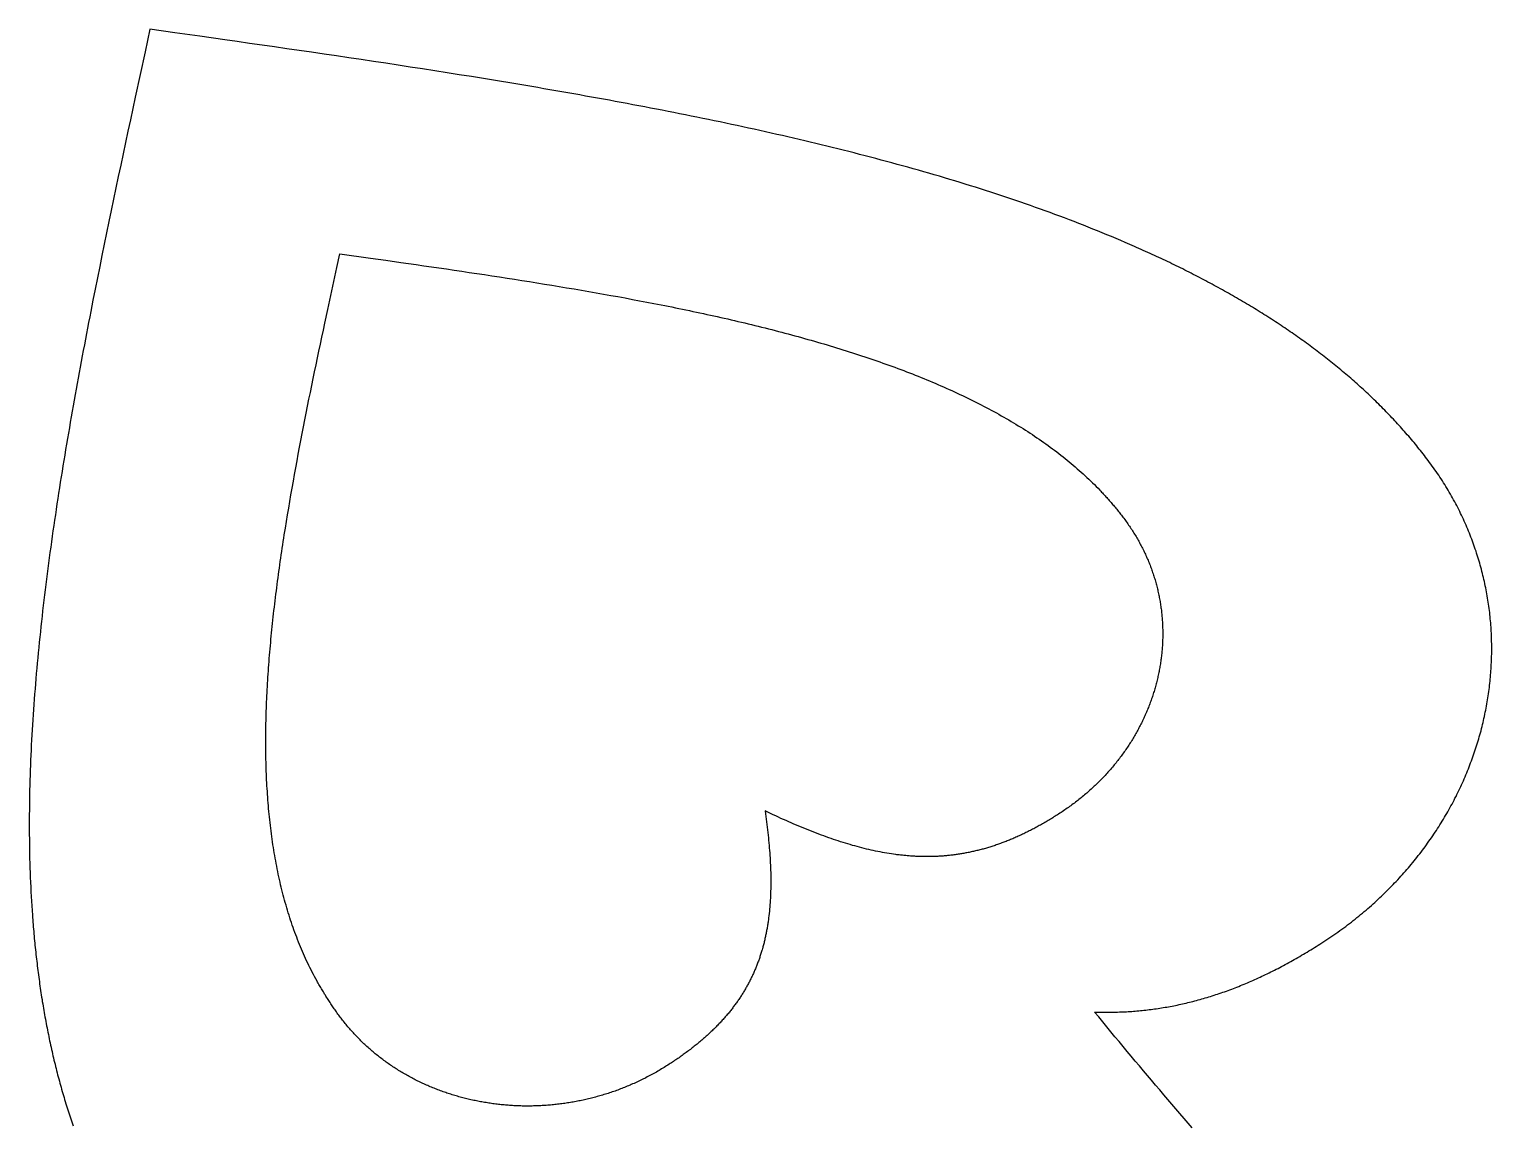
# Model space of a CAD drawing. Extents: x 1245 to 1830, y 1052 to 1456.
# Drawn here: x 1617.32 to 1649.19, y 1130.76 to 1154.66 of the extents above; entities that cross this region are included whole.
import ezdxf

# ---------------------------------------------------------------- set-up
doc = ezdxf.new("R2010")
doc.units = 0
doc.layers.add('color#3f3f3fff', color=1, linetype='CONTINUOUS')

msp = doc.modelspace()

# ---------------------------------------------------------------- linework, layer by layer
at = {"layer": 'color#3f3f3fff'}
msp.add_lwpolyline([(1642.663, 1130.713), (1642.575, 1130.815), (1642.487, 1130.917), (1642.398, 1131.02), (1642.31, 1131.123), (1642.221, 1131.226), (1642.133, 1131.33), (1642.044, 1131.433), (1641.956, 1131.537), (1641.867, 1131.642), (1641.779, 1131.746), (1641.69, 1131.851), (1641.602, 1131.956), (1641.513, 1132.061), (1641.425, 1132.167), (1641.336, 1132.272), (1641.248, 1132.378), (1641.159, 1132.485), (1641.071, 1132.591), (1640.982, 1132.698), (1640.893, 1132.805), (1640.805, 1132.912), (1640.716, 1133.02), (1640.628, 1133.127), (1640.539, 1133.235), (1640.578, 1133.234), (1640.617, 1133.233), (1640.655, 1133.232), (1640.694, 1133.232), (1640.732, 1133.231), (1640.771, 1133.231), (1640.809, 1133.231), (1640.848, 1133.231), (1640.886, 1133.231), (1640.925, 1133.232), (1640.963, 1133.232), (1641.002, 1133.233), (1641.04, 1133.234), (1641.078, 1133.236), (1641.117, 1133.237), (1641.155, 1133.239), (1641.193, 1133.241), (1641.232, 1133.243), (1641.27, 1133.245), (1641.308, 1133.247), (1641.347, 1133.25), (1641.385, 1133.253), (1641.423, 1133.256), (1641.461, 1133.259), (1641.5, 1133.262), (1641.538, 1133.266), (1641.576, 1133.27), (1641.614, 1133.274), (1641.652, 1133.278), (1641.691, 1133.282), (1641.729, 1133.287), (1641.767, 1133.292), (1641.805, 1133.297), (1641.843, 1133.302), (1641.881, 1133.307), (1641.92, 1133.313), (1641.958, 1133.319), (1641.996, 1133.325), (1642.034, 1133.331), (1642.072, 1133.338), (1642.11, 1133.344), (1642.148, 1133.351), (1642.186, 1133.358), (1642.225, 1133.365), (1642.263, 1133.373), (1642.301, 1133.38), (1642.339, 1133.388), (1642.377, 1133.396), (1642.415, 1133.404), (1642.453, 1133.413), (1642.492, 1133.422), (1642.53, 1133.43), (1642.568, 1133.44), (1642.606, 1133.449), (1642.644, 1133.458), (1642.682, 1133.468), (1642.72, 1133.478), (1642.759, 1133.488), (1642.797, 1133.498), (1642.835, 1133.509), (1642.873, 1133.52), (1642.912, 1133.531), (1642.95, 1133.542), (1642.988, 1133.553), (1643.026, 1133.565), (1643.065, 1133.577), (1643.103, 1133.589), (1643.141, 1133.601), (1643.18, 1133.614), (1643.218, 1133.626), (1643.256, 1133.639), (1643.295, 1133.652), (1643.333, 1133.666), (1643.371, 1133.679), (1643.41, 1133.693), (1643.448, 1133.707), (1643.487, 1133.721), (1643.525, 1133.736), (1643.564, 1133.75), (1643.602, 1133.765), (1643.641, 1133.78), (1643.679, 1133.795), (1643.718, 1133.811), (1643.757, 1133.827), (1643.795, 1133.843), (1643.834, 1133.859), (1643.873, 1133.875), (1643.911, 1133.892), (1643.95, 1133.909), (1643.989, 1133.926), (1644.028, 1133.943), (1644.067, 1133.96), (1644.106, 1133.978), (1644.144, 1133.996), (1644.183, 1134.014), (1644.222, 1134.033), (1644.261, 1134.051), (1644.3, 1134.07), (1644.339, 1134.089), (1644.379, 1134.109), (1644.418, 1134.128), (1644.457, 1134.148), (1644.496, 1134.168), (1644.535, 1134.188), (1644.575, 1134.208), (1644.614, 1134.229), (1644.653, 1134.25), (1644.693, 1134.271), (1644.732, 1134.292), (1644.772, 1134.314), (1644.811, 1134.336), (1644.851, 1134.358), (1644.89, 1134.38), (1644.93, 1134.403), (1644.969, 1134.425), (1645.009, 1134.448), (1645.049, 1134.472), (1645.089, 1134.495), (1645.129, 1134.519), (1645.169, 1134.543), (1645.209, 1134.567), (1645.249, 1134.591), (1645.289, 1134.616), (1645.329, 1134.641), (1645.369, 1134.666), (1645.409, 1134.691), (1645.449, 1134.717), (1645.49, 1134.742), (1645.534, 1134.771), (1645.579, 1134.801), (1645.623, 1134.83), (1645.667, 1134.86), (1645.711, 1134.889), (1645.754, 1134.919), (1645.798, 1134.949), (1645.84, 1134.98), (1645.883, 1135.01), (1645.926, 1135.041), (1645.968, 1135.072), (1646.01, 1135.103), (1646.051, 1135.135), (1646.093, 1135.166), (1646.134, 1135.198), (1646.175, 1135.23), (1646.215, 1135.262), (1646.256, 1135.294), (1646.296, 1135.327), (1646.336, 1135.359), (1646.375, 1135.392), (1646.415, 1135.425), (1646.454, 1135.458), (1646.492, 1135.492), (1646.531, 1135.525), (1646.569, 1135.559), (1646.607, 1135.593), (1646.645, 1135.627), (1646.682, 1135.661), (1646.72, 1135.696), (1646.756, 1135.73), (1646.793, 1135.765), (1646.83, 1135.8), (1646.866, 1135.835), (1646.902, 1135.87), (1646.937, 1135.906), (1646.972, 1135.941), (1647.008, 1135.977), (1647.042, 1136.013), (1647.077, 1136.049), (1647.111, 1136.085), (1647.145, 1136.121), (1647.179, 1136.158), (1647.212, 1136.195), (1647.245, 1136.231), (1647.278, 1136.268), (1647.311, 1136.305), (1647.343, 1136.343), (1647.376, 1136.38), (1647.407, 1136.418), (1647.439, 1136.455), (1647.47, 1136.493), (1647.501, 1136.531), (1647.532, 1136.569), (1647.562, 1136.607), (1647.593, 1136.646), (1647.623, 1136.684), (1647.652, 1136.723), (1647.682, 1136.762), (1647.711, 1136.801), (1647.74, 1136.84), (1647.768, 1136.879), (1647.796, 1136.918), (1647.824, 1136.958), (1647.852, 1136.997), (1647.88, 1137.037), (1647.907, 1137.077), (1647.934, 1137.116), (1647.96, 1137.157), (1647.987, 1137.197), (1648.013, 1137.237), (1648.039, 1137.277), (1648.064, 1137.318), (1648.089, 1137.358), (1648.114, 1137.399), (1648.139, 1137.44), (1648.164, 1137.481), (1648.188, 1137.522), (1648.212, 1137.563), (1648.235, 1137.604), (1648.259, 1137.646), (1648.282, 1137.687), (1648.304, 1137.729), (1648.327, 1137.77), (1648.349, 1137.812), (1648.371, 1137.854), (1648.392, 1137.896), (1648.414, 1137.938), (1648.435, 1137.98), (1648.456, 1138.022), (1648.476, 1138.065), (1648.496, 1138.107), (1648.516, 1138.15), (1648.536, 1138.192), (1648.555, 1138.235), (1648.574, 1138.278), (1648.593, 1138.32), (1648.612, 1138.363), (1648.63, 1138.406), (1648.648, 1138.449), (1648.666, 1138.493), (1648.683, 1138.536), (1648.7, 1138.579), (1648.717, 1138.622), (1648.733, 1138.666), (1648.75, 1138.709), (1648.766, 1138.753), (1648.781, 1138.797), (1648.797, 1138.84), (1648.812, 1138.884), (1648.826, 1138.928), (1648.841, 1138.972), (1648.855, 1139.016), (1648.869, 1139.06), (1648.883, 1139.104), (1648.896, 1139.148), (1648.909, 1139.193), (1648.922, 1139.237), (1648.934, 1139.281), (1648.947, 1139.326), (1648.959, 1139.37), (1648.97, 1139.414), (1648.981, 1139.459), (1648.992, 1139.504), (1649.003, 1139.548), (1649.014, 1139.593), (1649.024, 1139.638), (1649.034, 1139.682), (1649.043, 1139.727), (1649.053, 1139.772), (1649.062, 1139.817), (1649.07, 1139.862), (1649.079, 1139.907), (1649.087, 1139.952), (1649.095, 1139.997), (1649.102, 1140.042), (1649.109, 1140.087), (1649.116, 1140.132), (1649.123, 1140.177), (1649.129, 1140.222), (1649.135, 1140.268), (1649.141, 1140.313), (1649.146, 1140.358), (1649.151, 1140.403), (1649.156, 1140.449), (1649.161, 1140.494), (1649.165, 1140.539), (1649.169, 1140.585), (1649.173, 1140.63), (1649.176, 1140.675), (1649.179, 1140.721), (1649.182, 1140.766), (1649.184, 1140.811), (1649.186, 1140.857), (1649.188, 1140.902), (1649.19, 1140.948), (1649.191, 1140.993), (1649.192, 1141.039), (1649.193, 1141.084), (1649.193, 1141.129), (1649.193, 1141.175), (1649.193, 1141.22), (1649.192, 1141.266), (1649.191, 1141.311), (1649.19, 1141.357), (1649.189, 1141.402), (1649.187, 1141.447), (1649.185, 1141.493), (1649.183, 1141.538), (1649.18, 1141.584), (1649.177, 1141.629), (1649.174, 1141.674), (1649.17, 1141.72), (1649.166, 1141.765), (1649.162, 1141.81), (1649.157, 1141.856), (1649.153, 1141.901), (1649.148, 1141.946), (1649.142, 1141.991), (1649.136, 1142.036), (1649.13, 1142.082), (1649.124, 1142.127), (1649.117, 1142.172), (1649.11, 1142.217), (1649.103, 1142.262), (1649.095, 1142.307), (1649.088, 1142.352), (1649.079, 1142.397), (1649.071, 1142.442), (1649.062, 1142.487), (1649.053, 1142.532), (1649.043, 1142.576), (1649.034, 1142.621), (1649.024, 1142.666), (1649.013, 1142.71), (1649.002, 1142.755), (1648.991, 1142.8), (1648.98, 1142.844), (1648.969, 1142.889), (1648.957, 1142.933), (1648.944, 1142.977), (1648.932, 1143.022), (1648.919, 1143.066), (1648.906, 1143.11), (1648.892, 1143.154), (1648.878, 1143.198), (1648.864, 1143.242), (1648.85, 1143.286), (1648.835, 1143.33), (1648.82, 1143.374), (1648.804, 1143.418), (1648.789, 1143.462), (1648.773, 1143.505), (1648.756, 1143.549), (1648.74, 1143.592), (1648.723, 1143.636), (1648.705, 1143.679), (1648.688, 1143.722), (1648.67, 1143.766), (1648.652, 1143.809), (1648.633, 1143.852), (1648.614, 1143.895), (1648.595, 1143.938), (1648.575, 1143.98), (1648.555, 1144.023), (1648.535, 1144.066), (1648.515, 1144.108), (1648.494, 1144.151), (1648.473, 1144.193), (1648.451, 1144.235), (1648.43, 1144.278), (1648.407, 1144.32), (1648.385, 1144.362), (1648.362, 1144.404), (1648.339, 1144.445), (1648.316, 1144.487), (1648.292, 1144.529), (1648.268, 1144.57), (1648.244, 1144.612), (1648.219, 1144.653), (1648.194, 1144.694), (1648.169, 1144.735), (1648.143, 1144.776), (1648.117, 1144.817), (1648.091, 1144.858), (1648.064, 1144.899), (1648.037, 1144.939), (1648.01, 1144.98), (1647.982, 1145.02), (1647.954, 1145.06), (1647.926, 1145.1), (1647.897, 1145.14), (1647.868, 1145.18), (1647.839, 1145.22), (1647.81, 1145.26), (1647.78, 1145.299), (1647.752, 1145.335), (1647.725, 1145.37), (1647.697, 1145.406), (1647.669, 1145.441), (1647.641, 1145.476), (1647.613, 1145.512), (1647.585, 1145.547), (1647.557, 1145.582), (1647.528, 1145.616), (1647.499, 1145.651), (1647.47, 1145.686), (1647.441, 1145.72), (1647.412, 1145.755), (1647.383, 1145.789), (1647.353, 1145.823), (1647.324, 1145.858), (1647.294, 1145.892), (1647.264, 1145.926), (1647.234, 1145.96), (1647.203, 1145.993), (1647.173, 1146.027), (1647.142, 1146.061), (1647.112, 1146.094), (1647.081, 1146.127), (1647.05, 1146.161), (1647.019, 1146.194), (1646.987, 1146.227), (1646.956, 1146.26), (1646.924, 1146.293), (1646.892, 1146.326), (1646.86, 1146.358), (1646.828, 1146.391), (1646.796, 1146.423), (1646.764, 1146.456), (1646.731, 1146.488), (1646.698, 1146.52), (1646.666, 1146.552), (1646.633, 1146.584), (1646.599, 1146.616), (1646.566, 1146.648), (1646.533, 1146.68), (1646.499, 1146.712), (1646.465, 1146.743), (1646.432, 1146.775), (1646.398, 1146.806), (1646.363, 1146.837), (1646.329, 1146.869), (1646.295, 1146.9), (1646.26, 1146.931), (1646.225, 1146.962), (1646.191, 1146.992), (1646.155, 1147.023), (1646.12, 1147.054), (1646.085, 1147.084), (1646.05, 1147.115), (1646.014, 1147.145), (1645.978, 1147.175), (1645.942, 1147.205), (1645.906, 1147.236), (1645.87, 1147.266), (1645.834, 1147.295), (1645.798, 1147.325), (1645.761, 1147.355), (1645.724, 1147.385), (1645.687, 1147.414), (1645.65, 1147.444), (1645.613, 1147.473), (1645.576, 1147.502), (1645.539, 1147.532), (1645.501, 1147.561), (1645.463, 1147.59), (1645.426, 1147.619), (1645.388, 1147.647), (1645.35, 1147.676), (1645.311, 1147.705), (1645.273, 1147.733), (1645.235, 1147.762), (1645.196, 1147.79), (1645.157, 1147.819), (1645.118, 1147.847), (1645.079, 1147.875), (1645.04, 1147.903), (1645.001, 1147.931), (1644.961, 1147.959), (1644.922, 1147.987), (1644.882, 1148.014), (1644.842, 1148.042), (1644.802, 1148.07), (1644.762, 1148.097), (1644.722, 1148.124), (1644.682, 1148.152), (1644.641, 1148.179), (1644.601, 1148.206), (1644.56, 1148.233), (1644.519, 1148.26), (1644.478, 1148.287), (1644.437, 1148.314), (1644.396, 1148.34), (1644.354, 1148.367), (1644.313, 1148.394), (1644.271, 1148.42), (1644.229, 1148.446), (1644.187, 1148.473), (1644.145, 1148.499), (1644.103, 1148.525), (1644.061, 1148.551), (1644.019, 1148.577), (1643.976, 1148.603), (1643.933, 1148.629), (1643.891, 1148.655), (1643.848, 1148.68), (1643.805, 1148.706), (1643.762, 1148.731), (1643.718, 1148.757), (1643.675, 1148.782), (1643.631, 1148.807), (1643.588, 1148.833), (1643.544, 1148.858), (1643.5, 1148.883), (1643.456, 1148.908), (1643.412, 1148.932), (1643.368, 1148.957), (1643.323, 1148.982), (1643.279, 1149.007), (1643.234, 1149.031), (1643.189, 1149.056), (1643.145, 1149.08), (1643.1, 1149.104), (1643.054, 1149.129), (1643.009, 1149.153), (1642.964, 1149.177), (1642.918, 1149.201), (1642.873, 1149.225), (1642.827, 1149.249), (1642.781, 1149.272), (1642.735, 1149.296), (1642.689, 1149.32), (1642.643, 1149.343), (1642.597, 1149.367), (1642.551, 1149.39), (1642.504, 1149.414), (1642.458, 1149.437), (1642.411, 1149.46), (1642.364, 1149.483), (1642.317, 1149.506), (1642.27, 1149.529), (1642.223, 1149.552), (1642.175, 1149.575), (1642.128, 1149.598), (1642.081, 1149.62), (1642.033, 1149.643), (1641.985, 1149.666), (1641.937, 1149.688), (1641.889, 1149.71), (1641.841, 1149.733), (1641.793, 1149.755), (1641.745, 1149.777), (1641.696, 1149.799), (1641.648, 1149.821), (1641.599, 1149.843), (1641.55, 1149.865), (1641.502, 1149.887), (1641.453, 1149.909), (1641.404, 1149.93), (1641.305, 1149.974), (1641.206, 1150.016), (1641.107, 1150.059), (1641.007, 1150.101), (1640.907, 1150.144), (1640.806, 1150.185), (1640.705, 1150.227), (1640.604, 1150.268), (1640.502, 1150.309), (1640.4, 1150.35), (1640.297, 1150.39), (1640.194, 1150.431), (1640.091, 1150.471), (1639.987, 1150.51), (1639.883, 1150.55), (1639.778, 1150.589), (1639.673, 1150.628), (1639.568, 1150.667), (1639.462, 1150.705), (1639.356, 1150.743), (1639.249, 1150.781), (1639.142, 1150.819), (1639.035, 1150.856), (1638.927, 1150.894), (1638.819, 1150.931), (1638.71, 1150.967), (1638.602, 1151.004), (1638.492, 1151.04), (1638.383, 1151.076), (1638.273, 1151.112), (1638.163, 1151.148), (1638.052, 1151.183), (1637.941, 1151.218), (1637.83, 1151.253), (1637.718, 1151.288), (1637.606, 1151.322), (1637.494, 1151.356), (1637.381, 1151.39), (1637.268, 1151.424), (1637.155, 1151.458), (1637.041, 1151.491), (1636.927, 1151.524), (1636.813, 1151.557), (1636.698, 1151.59), (1636.583, 1151.623), (1636.468, 1151.655), (1636.352, 1151.687), (1636.236, 1151.719), (1636.12, 1151.751), (1636.003, 1151.782), (1635.886, 1151.813), (1635.769, 1151.845), (1635.651, 1151.876), (1635.534, 1151.906), (1635.416, 1151.937), (1635.297, 1151.967), (1635.179, 1151.997), (1635.06, 1152.027), (1634.94, 1152.057), (1634.821, 1152.087), (1634.701, 1152.116), (1634.581, 1152.145), (1634.46, 1152.175), (1634.34, 1152.203), (1634.219, 1152.232), (1634.098, 1152.261), (1633.976, 1152.289), (1633.854, 1152.317), (1633.732, 1152.345), (1633.61, 1152.373), (1633.488, 1152.401), (1633.365, 1152.428), (1633.242, 1152.456), (1633.118, 1152.483), (1632.995, 1152.51), (1632.871, 1152.537), (1632.747, 1152.564), (1632.623, 1152.59), (1632.498, 1152.617), (1632.374, 1152.643), (1632.249, 1152.669), (1632.123, 1152.695), (1631.998, 1152.721), (1631.872, 1152.747), (1631.747, 1152.772), (1631.62, 1152.798), (1631.494, 1152.823), (1631.368, 1152.848), (1631.241, 1152.873), (1631.114, 1152.898), (1630.987, 1152.923), (1630.859, 1152.947), (1630.732, 1152.972), (1630.604, 1152.996), (1630.476, 1153.02), (1630.348, 1153.044), (1630.219, 1153.068), (1630.091, 1153.092), (1629.962, 1153.116), (1629.833, 1153.139), (1629.704, 1153.163), (1629.575, 1153.186), (1629.445, 1153.209), (1629.316, 1153.233), (1629.186, 1153.256), (1629.056, 1153.278), (1628.926, 1153.301), (1628.795, 1153.324), (1628.665, 1153.347), (1628.534, 1153.369), (1628.403, 1153.391), (1628.272, 1153.414), (1628.141, 1153.436), (1628.01, 1153.458), (1627.879, 1153.48), (1627.747, 1153.502), (1627.615, 1153.524), (1627.484, 1153.545), (1627.352, 1153.567), (1627.219, 1153.588), (1626.955, 1153.631), (1626.69, 1153.674), (1626.424, 1153.716), (1626.158, 1153.758), (1625.891, 1153.799), (1625.624, 1153.841), (1625.357, 1153.882), (1625.089, 1153.922), (1624.82, 1153.963), (1624.552, 1154.003), (1624.283, 1154.043), (1624.014, 1154.083), (1623.744, 1154.123), (1623.474, 1154.162), (1623.204, 1154.201), (1622.934, 1154.241), (1622.663, 1154.28), (1622.393, 1154.318), (1622.122, 1154.357), (1621.851, 1154.396), (1621.579, 1154.435), (1621.037, 1154.511), (1620.494, 1154.588), (1619.95, 1154.665), (1619.843, 1154.17), (1619.736, 1153.675), (1619.629, 1153.181), (1619.576, 1152.934), (1619.523, 1152.687), (1619.47, 1152.44), (1619.417, 1152.193), (1619.364, 1151.946), (1619.312, 1151.7), (1619.26, 1151.453), (1619.208, 1151.207), (1619.156, 1150.961), (1619.105, 1150.715), (1619.054, 1150.469), (1619.003, 1150.224), (1618.953, 1149.979), (1618.903, 1149.734), (1618.854, 1149.489), (1618.805, 1149.244), (1618.756, 1149), (1618.708, 1148.756), (1618.66, 1148.513), (1618.636, 1148.391), (1618.613, 1148.269), (1618.589, 1148.148), (1618.566, 1148.027), (1618.543, 1147.905), (1618.52, 1147.784), (1618.497, 1147.663), (1618.474, 1147.542), (1618.452, 1147.421), (1618.429, 1147.3), (1618.407, 1147.179), (1618.385, 1147.058), (1618.363, 1146.938), (1618.341, 1146.817), (1618.319, 1146.697), (1618.298, 1146.577), (1618.277, 1146.456), (1618.255, 1146.336), (1618.234, 1146.216), (1618.214, 1146.097), (1618.193, 1145.977), (1618.172, 1145.857), (1618.152, 1145.738), (1618.132, 1145.618), (1618.112, 1145.499), (1618.092, 1145.38), (1618.073, 1145.261), (1618.053, 1145.142), (1618.034, 1145.023), (1618.015, 1144.904), (1617.996, 1144.786), (1617.978, 1144.667), (1617.959, 1144.549), (1617.941, 1144.431), (1617.923, 1144.313), (1617.905, 1144.195), (1617.888, 1144.077), (1617.87, 1143.96), (1617.853, 1143.842), (1617.836, 1143.725), (1617.82, 1143.608), (1617.803, 1143.491), (1617.787, 1143.374), (1617.771, 1143.257), (1617.755, 1143.141), (1617.74, 1143.024), (1617.725, 1142.908), (1617.709, 1142.792), (1617.695, 1142.676), (1617.68, 1142.56), (1617.666, 1142.444), (1617.652, 1142.329), (1617.638, 1142.213), (1617.624, 1142.098), (1617.611, 1141.983), (1617.598, 1141.868), (1617.585, 1141.754), (1617.573, 1141.639), (1617.561, 1141.525), (1617.549, 1141.411), (1617.537, 1141.297), (1617.526, 1141.183), (1617.514, 1141.069), (1617.504, 1140.956), (1617.493, 1140.843), (1617.483, 1140.73), (1617.473, 1140.617), (1617.463, 1140.504), (1617.454, 1140.392), (1617.445, 1140.279), (1617.436, 1140.167), (1617.427, 1140.055), (1617.419, 1139.944), (1617.411, 1139.832), (1617.403, 1139.721), (1617.396, 1139.609), (1617.389, 1139.499), (1617.382, 1139.388), (1617.376, 1139.277), (1617.37, 1139.167), (1617.364, 1139.057), (1617.359, 1138.947), (1617.354, 1138.837), (1617.349, 1138.728), (1617.345, 1138.618), (1617.341, 1138.509), (1617.337, 1138.4), (1617.334, 1138.292), (1617.331, 1138.183), (1617.328, 1138.075), (1617.326, 1137.967), (1617.324, 1137.86), (1617.322, 1137.752), (1617.321, 1137.645), (1617.32, 1137.538), (1617.319, 1137.431), (1617.319, 1137.324), (1617.319, 1137.218), (1617.32, 1137.112), (1617.321, 1137.006), (1617.322, 1136.9), (1617.324, 1136.795), (1617.326, 1136.69), (1617.328, 1136.585), (1617.331, 1136.48), (1617.334, 1136.376), (1617.337, 1136.272), (1617.341, 1136.168), (1617.346, 1136.064), (1617.351, 1135.961), (1617.356, 1135.857), (1617.361, 1135.754), (1617.367, 1135.652), (1617.373, 1135.549), (1617.38, 1135.447), (1617.387, 1135.345), (1617.391, 1135.295), (1617.395, 1135.244), (1617.399, 1135.193), (1617.403, 1135.143), (1617.407, 1135.092), (1617.411, 1135.041), (1617.416, 1134.991), (1617.42, 1134.941), (1617.425, 1134.89), (1617.429, 1134.84), (1617.434, 1134.79), (1617.439, 1134.74), (1617.444, 1134.69), (1617.449, 1134.64), (1617.454, 1134.59), (1617.46, 1134.54), (1617.465, 1134.49), (1617.471, 1134.441), (1617.476, 1134.391), (1617.482, 1134.342), (1617.488, 1134.292), (1617.494, 1134.243), (1617.5, 1134.193), (1617.506, 1134.144), (1617.512, 1134.095), (1617.519, 1134.046), (1617.525, 1133.997), (1617.532, 1133.948), (1617.539, 1133.899), (1617.545, 1133.85), (1617.552, 1133.801), (1617.559, 1133.753), (1617.567, 1133.704), (1617.574, 1133.656), (1617.581, 1133.607), (1617.589, 1133.559), (1617.597, 1133.51), (1617.604, 1133.462), (1617.612, 1133.414), (1617.62, 1133.366), (1617.628, 1133.318), (1617.637, 1133.27), (1617.645, 1133.222), (1617.653, 1133.174), (1617.662, 1133.127), (1617.671, 1133.079), (1617.679, 1133.031), (1617.688, 1132.984), (1617.697, 1132.936), (1617.706, 1132.889), (1617.716, 1132.842), (1617.725, 1132.795), (1617.735, 1132.748), (1617.744, 1132.701), (1617.754, 1132.654), (1617.764, 1132.607), (1617.774, 1132.56), (1617.784, 1132.513), (1617.794, 1132.466), (1617.805, 1132.42), (1617.815, 1132.373), (1617.826, 1132.327), (1617.836, 1132.281), (1617.847, 1132.234), (1617.858, 1132.188), (1617.869, 1132.142), (1617.881, 1132.096), (1617.892, 1132.05), (1617.903, 1132.004), (1617.915, 1131.959), (1617.927, 1131.913), (1617.938, 1131.867), (1617.95, 1131.822), (1617.963, 1131.776), (1617.975, 1131.731), (1617.987, 1131.686), (1618, 1131.64), (1618.012, 1131.595), (1618.025, 1131.55), (1618.038, 1131.505), (1618.051, 1131.46), (1618.064, 1131.415), (1618.077, 1131.371), (1618.09, 1131.326), (1618.104, 1131.282), (1618.118, 1131.237), (1618.131, 1131.193), (1618.145, 1131.148), (1618.159, 1131.104), (1618.173, 1131.06), (1618.188, 1131.016), (1618.202, 1130.972), (1618.216, 1130.928), (1618.231, 1130.884), (1618.246, 1130.841), (1618.261, 1130.797), (1618.276, 1130.753)], dxfattribs=at)
msp.add_lwpolyline([(1633.356, 1137.619), (1633.365, 1137.559), (1633.373, 1137.5), (1633.381, 1137.441), (1633.388, 1137.382), (1633.395, 1137.324), (1633.402, 1137.266), (1633.409, 1137.208), (1633.416, 1137.151), (1633.422, 1137.094), (1633.428, 1137.037), (1633.433, 1136.981), (1633.438, 1136.925), (1633.443, 1136.869), (1633.448, 1136.814), (1633.452, 1136.759), (1633.456, 1136.704), (1633.46, 1136.649), (1633.464, 1136.595), (1633.467, 1136.541), (1633.47, 1136.488), (1633.472, 1136.435), (1633.474, 1136.382), (1633.476, 1136.329), (1633.478, 1136.277), (1633.479, 1136.225), (1633.48, 1136.173), (1633.48, 1136.121), (1633.48, 1136.07), (1633.48, 1136.019), (1633.479, 1135.969), (1633.479, 1135.918), (1633.477, 1135.868), (1633.476, 1135.819), (1633.474, 1135.769), (1633.471, 1135.72), (1633.469, 1135.671), (1633.466, 1135.622), (1633.462, 1135.574), (1633.458, 1135.526), (1633.454, 1135.478), (1633.449, 1135.431), (1633.445, 1135.383), (1633.439, 1135.336), (1633.433, 1135.289), (1633.427, 1135.243), (1633.424, 1135.22), (1633.421, 1135.196), (1633.417, 1135.173), (1633.414, 1135.15), (1633.41, 1135.128), (1633.406, 1135.105), (1633.403, 1135.082), (1633.399, 1135.059), (1633.395, 1135.036), (1633.39, 1135.014), (1633.386, 1134.991), (1633.382, 1134.969), (1633.377, 1134.946), (1633.373, 1134.924), (1633.368, 1134.902), (1633.363, 1134.879), (1633.359, 1134.857), (1633.354, 1134.835), (1633.348, 1134.813), (1633.343, 1134.791), (1633.338, 1134.769), (1633.333, 1134.747), (1633.327, 1134.725), (1633.321, 1134.703), (1633.316, 1134.682), (1633.31, 1134.66), (1633.304, 1134.638), (1633.298, 1134.617), (1633.292, 1134.595), (1633.285, 1134.574), (1633.279, 1134.553), (1633.273, 1134.531), (1633.266, 1134.51), (1633.259, 1134.489), (1633.252, 1134.468), (1633.245, 1134.446), (1633.238, 1134.425), (1633.231, 1134.404), (1633.224, 1134.383), (1633.217, 1134.363), (1633.209, 1134.342), (1633.201, 1134.321), (1633.194, 1134.3), (1633.186, 1134.28), (1633.178, 1134.259), (1633.17, 1134.238), (1633.161, 1134.218), (1633.153, 1134.197), (1633.145, 1134.177), (1633.136, 1134.157), (1633.127, 1134.136), (1633.119, 1134.116), (1633.11, 1134.096), (1633.101, 1134.076), (1633.091, 1134.056), (1633.082, 1134.035), (1633.073, 1134.015), (1633.063, 1133.996), (1633.054, 1133.976), (1633.044, 1133.956), (1633.034, 1133.936), (1633.024, 1133.916), (1633.014, 1133.896), (1633.004, 1133.877), (1632.993, 1133.857), (1632.983, 1133.838), (1632.972, 1133.818), (1632.961, 1133.799), (1632.95, 1133.779), (1632.939, 1133.76), (1632.928, 1133.74), (1632.917, 1133.721), (1632.906, 1133.702), (1632.894, 1133.683), (1632.882, 1133.664), (1632.871, 1133.644), (1632.859, 1133.625), (1632.847, 1133.606), (1632.834, 1133.587), (1632.822, 1133.568), (1632.81, 1133.55), (1632.797, 1133.531), (1632.785, 1133.512), (1632.772, 1133.493), (1632.759, 1133.474), (1632.746, 1133.456), (1632.733, 1133.437), (1632.719, 1133.419), (1632.706, 1133.4), (1632.692, 1133.382), (1632.678, 1133.363), (1632.664, 1133.345), (1632.65, 1133.326), (1632.636, 1133.308), (1632.622, 1133.29), (1632.608, 1133.271), (1632.593, 1133.253), (1632.578, 1133.235), (1632.564, 1133.217), (1632.549, 1133.199), (1632.533, 1133.181), (1632.518, 1133.163), (1632.503, 1133.145), (1632.487, 1133.127), (1632.472, 1133.109), (1632.456, 1133.091), (1632.44, 1133.073), (1632.424, 1133.055), (1632.408, 1133.038), (1632.391, 1133.02), (1632.375, 1133.002), (1632.358, 1132.985), (1632.341, 1132.967), (1632.325, 1132.949), (1632.307, 1132.932), (1632.29, 1132.914), (1632.273, 1132.897), (1632.255, 1132.879), (1632.238, 1132.862), (1632.22, 1132.845), (1632.202, 1132.827), (1632.184, 1132.81), (1632.166, 1132.793), (1632.147, 1132.776), (1632.129, 1132.758), (1632.11, 1132.741), (1632.091, 1132.724), (1632.072, 1132.707), (1632.053, 1132.69), (1632.034, 1132.673), (1632.015, 1132.656), (1631.995, 1132.639), (1631.975, 1132.622), (1631.956, 1132.605), (1631.936, 1132.588), (1631.915, 1132.571), (1631.895, 1132.555), (1631.875, 1132.538), (1631.854, 1132.521), (1631.833, 1132.504), (1631.812, 1132.488), (1631.791, 1132.471), (1631.77, 1132.454), (1631.749, 1132.438), (1631.727, 1132.421), (1631.705, 1132.405), (1631.684, 1132.388), (1631.662, 1132.371), (1631.639, 1132.355), (1631.617, 1132.339), (1631.595, 1132.322), (1631.572, 1132.306), (1631.549, 1132.289), (1631.526, 1132.273), (1631.503, 1132.257), (1631.48, 1132.24), (1631.457, 1132.224), (1631.433, 1132.208), (1631.409, 1132.192), (1631.385, 1132.176), (1631.361, 1132.159), (1631.337, 1132.143), (1631.313, 1132.127), (1631.288, 1132.111), (1631.264, 1132.095), (1631.239, 1132.079), (1631.211, 1132.061), (1631.183, 1132.044), (1631.156, 1132.027), (1631.128, 1132.01), (1631.1, 1131.993), (1631.072, 1131.976), (1631.044, 1131.959), (1631.016, 1131.943), (1630.988, 1131.927), (1630.96, 1131.911), (1630.931, 1131.895), (1630.903, 1131.879), (1630.875, 1131.864), (1630.846, 1131.849), (1630.818, 1131.834), (1630.789, 1131.819), (1630.76, 1131.804), (1630.732, 1131.789), (1630.703, 1131.775), (1630.674, 1131.761), (1630.645, 1131.747), (1630.616, 1131.733), (1630.587, 1131.719), (1630.558, 1131.706), (1630.529, 1131.692), (1630.5, 1131.679), (1630.47, 1131.666), (1630.441, 1131.653), (1630.412, 1131.641), (1630.382, 1131.628), (1630.353, 1131.616), (1630.323, 1131.604), (1630.294, 1131.592), (1630.264, 1131.58), (1630.234, 1131.569), (1630.205, 1131.557), (1630.175, 1131.546), (1630.145, 1131.535), (1630.115, 1131.524), (1630.086, 1131.513), (1630.056, 1131.503), (1630.026, 1131.492), (1629.996, 1131.482), (1629.966, 1131.472), (1629.936, 1131.462), (1629.905, 1131.453), (1629.875, 1131.443), (1629.845, 1131.434), (1629.815, 1131.425), (1629.785, 1131.416), (1629.754, 1131.407), (1629.724, 1131.398), (1629.694, 1131.39), (1629.663, 1131.382), (1629.633, 1131.374), (1629.603, 1131.366), (1629.572, 1131.358), (1629.542, 1131.35), (1629.511, 1131.343), (1629.481, 1131.336), (1629.45, 1131.329), (1629.419, 1131.322), (1629.389, 1131.315), (1629.358, 1131.308), (1629.328, 1131.302), (1629.297, 1131.296), (1629.266, 1131.29), (1629.236, 1131.284), (1629.205, 1131.278), (1629.174, 1131.273), (1629.143, 1131.267), (1629.113, 1131.262), (1629.082, 1131.257), (1629.051, 1131.252), (1629.02, 1131.248), (1628.989, 1131.243), (1628.959, 1131.239), (1628.928, 1131.235), (1628.897, 1131.231), (1628.866, 1131.227), (1628.835, 1131.223), (1628.804, 1131.22), (1628.773, 1131.216), (1628.743, 1131.213), (1628.712, 1131.21), (1628.681, 1131.207), (1628.65, 1131.205), (1628.619, 1131.202), (1628.588, 1131.2), (1628.557, 1131.198), (1628.527, 1131.196), (1628.496, 1131.194), (1628.465, 1131.192), (1628.434, 1131.191), (1628.403, 1131.19), (1628.372, 1131.189), (1628.341, 1131.188), (1628.311, 1131.187), (1628.28, 1131.186), (1628.249, 1131.186), (1628.218, 1131.185), (1628.187, 1131.185), (1628.157, 1131.185), (1628.126, 1131.186), (1628.095, 1131.186), (1628.064, 1131.186), (1628.034, 1131.187), (1628.003, 1131.188), (1627.972, 1131.189), (1627.942, 1131.19), (1627.911, 1131.192), (1627.88, 1131.193), (1627.85, 1131.195), (1627.819, 1131.197), (1627.789, 1131.199), (1627.758, 1131.201), (1627.728, 1131.203), (1627.697, 1131.206), (1627.667, 1131.209), (1627.636, 1131.211), (1627.606, 1131.214), (1627.575, 1131.218), (1627.545, 1131.221), (1627.515, 1131.225), (1627.485, 1131.228), (1627.454, 1131.232), (1627.424, 1131.236), (1627.394, 1131.24), (1627.364, 1131.245), (1627.334, 1131.249), (1627.304, 1131.254), (1627.274, 1131.259), (1627.244, 1131.264), (1627.214, 1131.269), (1627.184, 1131.274), (1627.154, 1131.279), (1627.124, 1131.285), (1627.094, 1131.291), (1627.065, 1131.297), (1627.035, 1131.303), (1627.005, 1131.309), (1626.976, 1131.316), (1626.946, 1131.322), (1626.917, 1131.329), (1626.887, 1131.336), (1626.858, 1131.343), (1626.828, 1131.35), (1626.799, 1131.358), (1626.77, 1131.365), (1626.741, 1131.373), (1626.712, 1131.381), (1626.682, 1131.389), (1626.653, 1131.397), (1626.624, 1131.406), (1626.596, 1131.414), (1626.567, 1131.423), (1626.538, 1131.432), (1626.509, 1131.441), (1626.481, 1131.45), (1626.452, 1131.459), (1626.423, 1131.469), (1626.395, 1131.479), (1626.367, 1131.488), (1626.338, 1131.498), (1626.31, 1131.509), (1626.282, 1131.519), (1626.254, 1131.529), (1626.225, 1131.54), (1626.197, 1131.551), (1626.17, 1131.562), (1626.142, 1131.573), (1626.114, 1131.584), (1626.086, 1131.595), (1626.059, 1131.607), (1626.031, 1131.619), (1626.004, 1131.631), (1625.976, 1131.643), (1625.949, 1131.655), (1625.922, 1131.667), (1625.894, 1131.68), (1625.867, 1131.692), (1625.84, 1131.705), (1625.813, 1131.718), (1625.787, 1131.731), (1625.76, 1131.745), (1625.733, 1131.758), (1625.707, 1131.772), (1625.68, 1131.786), (1625.654, 1131.799), (1625.627, 1131.814), (1625.601, 1131.828), (1625.575, 1131.842), (1625.549, 1131.857), (1625.523, 1131.871), (1625.497, 1131.886), (1625.471, 1131.901), (1625.446, 1131.916), (1625.42, 1131.932), (1625.395, 1131.947), (1625.369, 1131.963), (1625.344, 1131.979), (1625.319, 1131.995), (1625.294, 1132.011), (1625.269, 1132.027), (1625.244, 1132.043), (1625.219, 1132.06), (1625.194, 1132.077), (1625.17, 1132.094), (1625.145, 1132.111), (1625.121, 1132.128), (1625.097, 1132.145), (1625.073, 1132.163), (1625.049, 1132.18), (1625.025, 1132.198), (1625.001, 1132.216), (1624.977, 1132.234), (1624.954, 1132.252), (1624.93, 1132.271), (1624.907, 1132.289), (1624.883, 1132.308), (1624.86, 1132.327), (1624.837, 1132.346), (1624.814, 1132.365), (1624.792, 1132.384), (1624.769, 1132.404), (1624.746, 1132.423), (1624.724, 1132.443), (1624.702, 1132.463), (1624.68, 1132.483), (1624.658, 1132.503), (1624.636, 1132.524), (1624.614, 1132.544), (1624.592, 1132.565), (1624.571, 1132.586), (1624.549, 1132.607), (1624.528, 1132.628), (1624.507, 1132.649), (1624.486, 1132.671), (1624.465, 1132.692), (1624.444, 1132.714), (1624.423, 1132.736), (1624.403, 1132.758), (1624.383, 1132.78), (1624.362, 1132.802), (1624.342, 1132.825), (1624.322, 1132.847), (1624.303, 1132.87), (1624.283, 1132.893), (1624.263, 1132.916), (1624.244, 1132.939), (1624.225, 1132.963), (1624.206, 1132.986), (1624.187, 1133.01), (1624.168, 1133.034), (1624.149, 1133.058), (1624.131, 1133.082), (1624.114, 1133.104), (1624.097, 1133.126), (1624.081, 1133.148), (1624.065, 1133.17), (1624.048, 1133.192), (1624.032, 1133.214), (1624.016, 1133.237), (1624, 1133.259), (1623.984, 1133.282), (1623.968, 1133.304), (1623.953, 1133.327), (1623.937, 1133.349), (1623.922, 1133.372), (1623.906, 1133.395), (1623.891, 1133.417), (1623.876, 1133.44), (1623.861, 1133.463), (1623.845, 1133.486), (1623.831, 1133.509), (1623.816, 1133.532), (1623.801, 1133.556), (1623.786, 1133.579), (1623.772, 1133.602), (1623.757, 1133.625), (1623.743, 1133.649), (1623.729, 1133.672), (1623.714, 1133.696), (1623.7, 1133.719), (1623.686, 1133.743), (1623.672, 1133.767), (1623.659, 1133.79), (1623.645, 1133.814), (1623.631, 1133.838), (1623.618, 1133.862), (1623.604, 1133.886), (1623.591, 1133.91), (1623.564, 1133.958), (1623.538, 1134.007), (1623.512, 1134.056), (1623.487, 1134.105), (1623.462, 1134.154), (1623.437, 1134.203), (1623.413, 1134.253), (1623.389, 1134.303), (1623.365, 1134.353), (1623.342, 1134.403), (1623.319, 1134.454), (1623.297, 1134.505), (1623.274, 1134.556), (1623.252, 1134.607), (1623.231, 1134.658), (1623.21, 1134.71), (1623.189, 1134.762), (1623.168, 1134.814), (1623.148, 1134.866), (1623.128, 1134.919), (1623.109, 1134.971), (1623.089, 1135.024), (1623.07, 1135.077), (1623.052, 1135.131), (1623.034, 1135.184), (1623.016, 1135.238), (1622.998, 1135.292), (1622.981, 1135.346), (1622.964, 1135.401), (1622.947, 1135.455), (1622.931, 1135.51), (1622.915, 1135.565), (1622.899, 1135.62), (1622.884, 1135.676), (1622.869, 1135.731), (1622.854, 1135.787), (1622.84, 1135.843), (1622.826, 1135.899), (1622.812, 1135.956), (1622.798, 1136.012), (1622.785, 1136.069), (1622.772, 1136.126), (1622.759, 1136.183), (1622.747, 1136.241), (1622.735, 1136.298), (1622.723, 1136.356), (1622.712, 1136.414), (1622.701, 1136.472), (1622.69, 1136.53), (1622.679, 1136.589), (1622.669, 1136.648), (1622.659, 1136.706), (1622.649, 1136.765), (1622.64, 1136.825), (1622.631, 1136.884), (1622.622, 1136.944), (1622.613, 1137.003), (1622.605, 1137.063), (1622.597, 1137.123), (1622.589, 1137.184), (1622.581, 1137.244), (1622.574, 1137.305), (1622.567, 1137.366), (1622.56, 1137.427), (1622.554, 1137.488), (1622.548, 1137.549), (1622.542, 1137.611), (1622.536, 1137.672), (1622.531, 1137.734), (1622.526, 1137.796), (1622.521, 1137.858), (1622.516, 1137.921), (1622.512, 1137.983), (1622.508, 1138.046), (1622.504, 1138.108), (1622.5, 1138.171), (1622.497, 1138.234), (1622.493, 1138.298), (1622.491, 1138.361), (1622.488, 1138.425), (1622.486, 1138.488), (1622.483, 1138.552), (1622.481, 1138.616), (1622.48, 1138.681), (1622.478, 1138.745), (1622.477, 1138.809), (1622.476, 1138.874), (1622.475, 1138.939), (1622.475, 1139.004), (1622.474, 1139.069), (1622.474, 1139.134), (1622.474, 1139.2), (1622.475, 1139.265), (1622.475, 1139.331), (1622.476, 1139.396), (1622.477, 1139.462), (1622.478, 1139.528), (1622.48, 1139.595), (1622.481, 1139.661), (1622.483, 1139.728), (1622.485, 1139.794), (1622.488, 1139.861), (1622.49, 1139.928), (1622.493, 1139.995), (1622.496, 1140.062), (1622.499, 1140.129), (1622.502, 1140.197), (1622.506, 1140.264), (1622.509, 1140.332), (1622.513, 1140.4), (1622.517, 1140.468), (1622.521, 1140.536), (1622.526, 1140.604), (1622.531, 1140.672), (1622.535, 1140.741), (1622.54, 1140.809), (1622.546, 1140.878), (1622.551, 1140.946), (1622.557, 1141.015), (1622.562, 1141.084), (1622.568, 1141.153), (1622.575, 1141.223), (1622.581, 1141.292), (1622.587, 1141.362), (1622.594, 1141.431), (1622.601, 1141.501), (1622.608, 1141.571), (1622.615, 1141.64), (1622.622, 1141.71), (1622.63, 1141.781), (1622.638, 1141.851), (1622.645, 1141.921), (1622.653, 1141.992), (1622.661, 1142.062), (1622.67, 1142.133), (1622.678, 1142.203), (1622.687, 1142.274), (1622.696, 1142.345), (1622.705, 1142.416), (1622.714, 1142.487), (1622.723, 1142.559), (1622.732, 1142.63), (1622.742, 1142.701), (1622.751, 1142.773), (1622.761, 1142.844), (1622.771, 1142.916), (1622.781, 1142.988), (1622.791, 1143.06), (1622.802, 1143.132), (1622.812, 1143.204), (1622.823, 1143.276), (1622.834, 1143.348), (1622.845, 1143.42), (1622.856, 1143.493), (1622.867, 1143.565), (1622.878, 1143.638), (1622.89, 1143.71), (1622.901, 1143.783), (1622.924, 1143.929), (1622.948, 1144.075), (1622.973, 1144.221), (1622.998, 1144.367), (1623.023, 1144.514), (1623.048, 1144.661), (1623.075, 1144.809), (1623.101, 1144.956), (1623.128, 1145.104), (1623.155, 1145.252), (1623.183, 1145.401), (1623.211, 1145.549), (1623.239, 1145.698), (1623.268, 1145.847), (1623.297, 1145.996), (1623.326, 1146.145), (1623.356, 1146.295), (1623.385, 1146.445), (1623.415, 1146.595), (1623.446, 1146.745), (1623.476, 1146.895), (1623.507, 1147.046), (1623.538, 1147.196), (1623.57, 1147.347), (1623.601, 1147.498), (1623.633, 1147.648), (1623.664, 1147.799), (1623.696, 1147.951), (1623.729, 1148.102), (1623.761, 1148.253), (1623.826, 1148.556), (1623.891, 1148.859), (1623.956, 1149.162), (1624.022, 1149.466), (1624.088, 1149.769), (1624.754, 1149.675), (1625.087, 1149.628), (1625.42, 1149.581), (1625.752, 1149.533), (1625.918, 1149.509), (1626.084, 1149.485), (1626.249, 1149.461), (1626.415, 1149.437), (1626.58, 1149.412), (1626.745, 1149.388), (1626.91, 1149.363), (1627.075, 1149.339), (1627.239, 1149.314), (1627.404, 1149.289), (1627.568, 1149.264), (1627.732, 1149.238), (1627.895, 1149.213), (1628.058, 1149.187), (1628.221, 1149.161), (1628.384, 1149.135), (1628.546, 1149.109), (1628.708, 1149.083), (1628.87, 1149.056), (1629.031, 1149.029), (1629.192, 1149.002), (1629.353, 1148.975), (1629.513, 1148.947), (1629.673, 1148.919), (1629.832, 1148.891), (1629.991, 1148.862), (1630.149, 1148.834), (1630.307, 1148.805), (1630.465, 1148.775), (1630.622, 1148.746), (1630.779, 1148.716), (1630.935, 1148.686), (1631.09, 1148.655), (1631.168, 1148.64), (1631.245, 1148.624), (1631.323, 1148.609), (1631.4, 1148.593), (1631.477, 1148.577), (1631.554, 1148.561), (1631.631, 1148.545), (1631.707, 1148.529), (1631.784, 1148.513), (1631.86, 1148.497), (1631.936, 1148.481), (1632.012, 1148.464), (1632.088, 1148.448), (1632.164, 1148.431), (1632.24, 1148.414), (1632.315, 1148.398), (1632.391, 1148.381), (1632.466, 1148.364), (1632.541, 1148.347), (1632.615, 1148.33), (1632.69, 1148.312), (1632.765, 1148.295), (1632.839, 1148.277), (1632.913, 1148.26), (1632.987, 1148.242), (1633.061, 1148.224), (1633.135, 1148.206), (1633.208, 1148.188), (1633.281, 1148.17), (1633.355, 1148.152), (1633.428, 1148.133), (1633.5, 1148.115), (1633.573, 1148.096), (1633.645, 1148.077), (1633.718, 1148.059), (1633.79, 1148.04), (1633.862, 1148.021), (1633.933, 1148.001), (1634.005, 1147.982), (1634.076, 1147.963), (1634.147, 1147.943), (1634.218, 1147.923), (1634.289, 1147.903), (1634.359, 1147.883), (1634.43, 1147.863), (1634.5, 1147.843), (1634.57, 1147.823), (1634.64, 1147.802), (1634.709, 1147.782), (1634.778, 1147.761), (1634.848, 1147.74), (1634.916, 1147.719), (1634.985, 1147.698), (1635.054, 1147.677), (1635.122, 1147.655), (1635.19, 1147.634), (1635.258, 1147.612), (1635.325, 1147.59), (1635.393, 1147.568), (1635.46, 1147.546), (1635.527, 1147.524), (1635.594, 1147.502), (1635.66, 1147.479), (1635.727, 1147.456), (1635.793, 1147.434), (1635.858, 1147.411), (1635.924, 1147.387), (1635.989, 1147.364), (1636.055, 1147.341), (1636.119, 1147.317), (1636.184, 1147.293), (1636.248, 1147.269), (1636.313, 1147.245), (1636.377, 1147.221), (1636.44, 1147.197), (1636.504, 1147.172), (1636.567, 1147.148), (1636.63, 1147.123), (1636.693, 1147.098), (1636.755, 1147.073), (1636.817, 1147.047), (1636.879, 1147.022), (1636.941, 1146.996), (1637.002, 1146.971), (1637.063, 1146.945), (1637.124, 1146.918), (1637.185, 1146.892), (1637.245, 1146.866), (1637.306, 1146.839), (1637.365, 1146.812), (1637.425, 1146.785), (1637.484, 1146.758), (1637.543, 1146.731), (1637.602, 1146.703), (1637.661, 1146.675), (1637.719, 1146.648), (1637.777, 1146.62), (1637.834, 1146.591), (1637.892, 1146.563), (1637.949, 1146.534), (1638.006, 1146.506), (1638.062, 1146.477), (1638.119, 1146.447), (1638.175, 1146.418), (1638.23, 1146.389), (1638.286, 1146.359), (1638.341, 1146.329), (1638.396, 1146.299), (1638.45, 1146.269), (1638.504, 1146.238), (1638.558, 1146.208), (1638.612, 1146.177), (1638.665, 1146.146), (1638.718, 1146.115), (1638.771, 1146.083), (1638.823, 1146.052), (1638.875, 1146.02), (1638.927, 1145.988), (1638.979, 1145.956), (1639.03, 1145.923), (1639.081, 1145.89), (1639.131, 1145.858), (1639.181, 1145.825), (1639.231, 1145.791), (1639.281, 1145.758), (1639.33, 1145.724), (1639.379, 1145.691), (1639.428, 1145.656), (1639.476, 1145.622), (1639.524, 1145.588), (1639.571, 1145.553), (1639.619, 1145.518), (1639.666, 1145.483), (1639.712, 1145.448), (1639.759, 1145.412), (1639.805, 1145.376), (1639.85, 1145.34), (1639.895, 1145.304), (1639.94, 1145.268), (1639.985, 1145.231), (1640.029, 1145.194), (1640.073, 1145.157), (1640.117, 1145.12), (1640.16, 1145.083), (1640.203, 1145.045), (1640.245, 1145.007), (1640.287, 1144.969), (1640.329, 1144.93), (1640.371, 1144.892), (1640.412, 1144.853), (1640.452, 1144.814), (1640.493, 1144.774), (1640.533, 1144.735), (1640.573, 1144.695), (1640.612, 1144.655), (1640.651, 1144.614), (1640.67, 1144.594), (1640.689, 1144.574), (1640.708, 1144.554), (1640.727, 1144.533), (1640.746, 1144.513), (1640.765, 1144.492), (1640.784, 1144.472), (1640.803, 1144.451), (1640.821, 1144.43), (1640.84, 1144.409), (1640.858, 1144.389), (1640.876, 1144.368), (1640.895, 1144.347), (1640.913, 1144.326), (1640.931, 1144.305), (1640.949, 1144.284), (1640.966, 1144.262), (1640.984, 1144.241), (1641.002, 1144.22), (1641.019, 1144.198), (1641.037, 1144.177), (1641.054, 1144.155), (1641.071, 1144.134), (1641.088, 1144.112), (1641.105, 1144.091), (1641.122, 1144.069), (1641.139, 1144.047), (1641.156, 1144.025), (1641.174, 1144.001), (1641.193, 1143.977), (1641.21, 1143.952), (1641.228, 1143.928), (1641.246, 1143.903), (1641.263, 1143.879), (1641.28, 1143.854), (1641.297, 1143.829), (1641.314, 1143.805), (1641.33, 1143.78), (1641.347, 1143.755), (1641.363, 1143.73), (1641.379, 1143.705), (1641.395, 1143.679), (1641.41, 1143.654), (1641.426, 1143.629), (1641.441, 1143.604), (1641.456, 1143.578), (1641.47, 1143.553), (1641.485, 1143.527), (1641.499, 1143.502), (1641.513, 1143.476), (1641.527, 1143.45), (1641.541, 1143.425), (1641.555, 1143.399), (1641.568, 1143.373), (1641.581, 1143.347), (1641.594, 1143.321), (1641.607, 1143.295), (1641.619, 1143.269), (1641.632, 1143.243), (1641.644, 1143.216), (1641.656, 1143.19), (1641.668, 1143.164), (1641.679, 1143.137), (1641.691, 1143.111), (1641.702, 1143.085), (1641.713, 1143.058), (1641.724, 1143.032), (1641.734, 1143.005), (1641.745, 1142.978), (1641.755, 1142.952), (1641.765, 1142.925), (1641.775, 1142.898), (1641.785, 1142.871), (1641.794, 1142.845), (1641.803, 1142.818), (1641.812, 1142.791), (1641.821, 1142.764), (1641.83, 1142.737), (1641.838, 1142.71), (1641.847, 1142.683), (1641.855, 1142.656), (1641.863, 1142.628), (1641.87, 1142.601), (1641.878, 1142.574), (1641.885, 1142.547), (1641.892, 1142.52), (1641.899, 1142.492), (1641.906, 1142.465), (1641.913, 1142.438), (1641.919, 1142.41), (1641.925, 1142.383), (1641.931, 1142.355), (1641.937, 1142.328), (1641.943, 1142.3), (1641.948, 1142.273), (1641.953, 1142.245), (1641.958, 1142.218), (1641.963, 1142.19), (1641.968, 1142.163), (1641.972, 1142.135), (1641.976, 1142.107), (1641.981, 1142.08), (1641.984, 1142.052), (1641.988, 1142.024), (1641.992, 1141.996), (1641.995, 1141.969), (1641.998, 1141.941), (1642.001, 1141.913), (1642.004, 1141.885), (1642.006, 1141.858), (1642.009, 1141.83), (1642.011, 1141.802), (1642.013, 1141.774), (1642.015, 1141.746), (1642.017, 1141.719), (1642.018, 1141.691), (1642.019, 1141.663), (1642.02, 1141.635), (1642.021, 1141.607), (1642.022, 1141.579), (1642.022, 1141.552), (1642.023, 1141.524), (1642.023, 1141.496), (1642.023, 1141.468), (1642.023, 1141.44), (1642.022, 1141.412), (1642.022, 1141.384), (1642.021, 1141.356), (1642.02, 1141.329), (1642.019, 1141.301), (1642.018, 1141.273), (1642.016, 1141.245), (1642.014, 1141.217), (1642.012, 1141.189), (1642.01, 1141.162), (1642.008, 1141.134), (1642.006, 1141.106), (1642.003, 1141.078), (1642, 1141.05), (1641.997, 1141.023), (1641.994, 1140.995), (1641.991, 1140.967), (1641.987, 1140.939), (1641.984, 1140.912), (1641.98, 1140.884), (1641.976, 1140.856), (1641.972, 1140.829), (1641.967, 1140.801), (1641.962, 1140.773), (1641.958, 1140.746), (1641.953, 1140.718), (1641.948, 1140.69), (1641.942, 1140.663), (1641.937, 1140.635), (1641.931, 1140.608), (1641.925, 1140.58), (1641.919, 1140.553), (1641.913, 1140.526), (1641.906, 1140.498), (1641.9, 1140.471), (1641.893, 1140.443), (1641.886, 1140.416), (1641.879, 1140.389), (1641.872, 1140.362), (1641.864, 1140.334), (1641.857, 1140.307), (1641.849, 1140.28), (1641.841, 1140.253), (1641.833, 1140.226), (1641.824, 1140.199), (1641.816, 1140.172), (1641.807, 1140.145), (1641.798, 1140.118), (1641.789, 1140.091), (1641.78, 1140.064), (1641.77, 1140.037), (1641.761, 1140.01), (1641.751, 1139.984), (1641.741, 1139.957), (1641.731, 1139.93), (1641.721, 1139.904), (1641.71, 1139.877), (1641.699, 1139.851), (1641.689, 1139.824), (1641.678, 1139.798), (1641.666, 1139.771), (1641.655, 1139.745), (1641.643, 1139.719), (1641.632, 1139.693), (1641.62, 1139.666), (1641.608, 1139.64), (1641.596, 1139.614), (1641.583, 1139.588), (1641.571, 1139.562), (1641.558, 1139.536), (1641.545, 1139.511), (1641.532, 1139.485), (1641.519, 1139.459), (1641.505, 1139.433), (1641.492, 1139.408), (1641.478, 1139.382), (1641.464, 1139.357), (1641.45, 1139.331), (1641.435, 1139.306), (1641.421, 1139.281), (1641.406, 1139.255), (1641.392, 1139.23), (1641.377, 1139.205), (1641.361, 1139.18), (1641.346, 1139.155), (1641.331, 1139.13), (1641.315, 1139.105), (1641.299, 1139.081), (1641.283, 1139.056), (1641.267, 1139.031), (1641.251, 1139.007), (1641.234, 1138.982), (1641.217, 1138.958), (1641.201, 1138.934), (1641.184, 1138.909), (1641.166, 1138.885), (1641.149, 1138.861), (1641.132, 1138.837), (1641.114, 1138.813), (1641.096, 1138.789), (1641.078, 1138.765), (1641.06, 1138.742), (1641.041, 1138.718), (1641.023, 1138.695), (1641.004, 1138.671), (1640.985, 1138.648), (1640.966, 1138.624), (1640.947, 1138.601), (1640.928, 1138.578), (1640.908, 1138.555), (1640.889, 1138.532), (1640.869, 1138.509), (1640.849, 1138.487), (1640.828, 1138.464), (1640.808, 1138.441), (1640.788, 1138.419), (1640.767, 1138.396), (1640.746, 1138.374), (1640.725, 1138.352), (1640.704, 1138.33), (1640.683, 1138.308), (1640.661, 1138.286), (1640.639, 1138.264), (1640.618, 1138.242), (1640.596, 1138.221), (1640.573, 1138.199), (1640.551, 1138.178), (1640.529, 1138.157), (1640.506, 1138.135), (1640.483, 1138.114), (1640.46, 1138.093), (1640.437, 1138.072), (1640.414, 1138.052), (1640.39, 1138.031), (1640.367, 1138.01), (1640.343, 1137.99), (1640.319, 1137.969), (1640.295, 1137.949), (1640.27, 1137.929), (1640.246, 1137.909), (1640.221, 1137.889), (1640.197, 1137.869), (1640.172, 1137.85), (1640.147, 1137.83), (1640.122, 1137.811), (1640.096, 1137.791), (1640.071, 1137.772), (1640.045, 1137.753), (1640.019, 1137.734), (1639.993, 1137.715), (1639.967, 1137.696), (1639.94, 1137.678), (1639.914, 1137.659), (1639.887, 1137.641), (1639.86, 1137.623), (1639.833, 1137.604), (1639.806, 1137.586), (1639.779, 1137.568), (1639.752, 1137.551), (1639.727, 1137.535), (1639.702, 1137.519), (1639.677, 1137.503), (1639.652, 1137.488), (1639.627, 1137.472), (1639.602, 1137.457), (1639.578, 1137.442), (1639.553, 1137.427), (1639.528, 1137.412), (1639.504, 1137.398), (1639.479, 1137.383), (1639.454, 1137.369), (1639.43, 1137.355), (1639.405, 1137.341), (1639.381, 1137.327), (1639.356, 1137.313), (1639.332, 1137.299), (1639.307, 1137.286), (1639.283, 1137.273), (1639.259, 1137.259), (1639.234, 1137.246), (1639.21, 1137.233), (1639.186, 1137.221), (1639.161, 1137.208), (1639.137, 1137.196), (1639.113, 1137.183), (1639.089, 1137.171), (1639.064, 1137.159), (1639.04, 1137.147), (1639.016, 1137.135), (1638.992, 1137.124), (1638.968, 1137.112), (1638.944, 1137.101), (1638.92, 1137.09), (1638.896, 1137.079), (1638.872, 1137.068), (1638.848, 1137.057), (1638.824, 1137.046), (1638.8, 1137.036), (1638.776, 1137.025), (1638.752, 1137.015), (1638.728, 1137.005), (1638.704, 1136.995), (1638.68, 1136.985), (1638.656, 1136.976), (1638.632, 1136.966), (1638.608, 1136.957), (1638.584, 1136.947), (1638.561, 1136.938), (1638.537, 1136.929), (1638.513, 1136.921), (1638.489, 1136.912), (1638.465, 1136.903), (1638.442, 1136.895), (1638.418, 1136.886), (1638.394, 1136.878), (1638.37, 1136.87), (1638.347, 1136.862), (1638.323, 1136.855), (1638.299, 1136.847), (1638.276, 1136.839), (1638.252, 1136.832), (1638.228, 1136.825), (1638.205, 1136.818), (1638.181, 1136.811), (1638.157, 1136.804), (1638.134, 1136.797), (1638.11, 1136.79), (1638.086, 1136.784), (1638.063, 1136.778), (1638.039, 1136.772), (1638.015, 1136.765), (1637.992, 1136.76), (1637.968, 1136.754), (1637.945, 1136.748), (1637.921, 1136.743), (1637.897, 1136.737), (1637.874, 1136.732), (1637.85, 1136.727), (1637.827, 1136.722), (1637.803, 1136.717), (1637.78, 1136.712), (1637.756, 1136.707), (1637.732, 1136.703), (1637.709, 1136.698), (1637.685, 1136.694), (1637.662, 1136.69), (1637.638, 1136.686), (1637.614, 1136.682), (1637.591, 1136.678), (1637.567, 1136.675), (1637.544, 1136.671), (1637.52, 1136.668), (1637.497, 1136.665), (1637.473, 1136.662), (1637.449, 1136.659), (1637.426, 1136.656), (1637.402, 1136.653), (1637.378, 1136.65), (1637.355, 1136.648), (1637.331, 1136.646), (1637.308, 1136.643), (1637.284, 1136.641), (1637.26, 1136.639), (1637.237, 1136.637), (1637.213, 1136.636), (1637.189, 1136.634), (1637.166, 1136.632), (1637.142, 1136.631), (1637.118, 1136.63), (1637.094, 1136.629), (1637.071, 1136.628), (1637.047, 1136.627), (1637.023, 1136.626), (1637, 1136.625), (1636.976, 1136.625), (1636.952, 1136.624), (1636.928, 1136.624), (1636.904, 1136.624), (1636.881, 1136.624), (1636.857, 1136.624), (1636.833, 1136.624), (1636.809, 1136.624), (1636.785, 1136.625), (1636.761, 1136.625), (1636.737, 1136.626), (1636.713, 1136.626), (1636.69, 1136.627), (1636.666, 1136.628), (1636.642, 1136.629), (1636.618, 1136.631), (1636.594, 1136.632), (1636.57, 1136.633), (1636.546, 1136.635), (1636.522, 1136.637), (1636.497, 1136.639), (1636.473, 1136.64), (1636.449, 1136.642), (1636.425, 1136.645), (1636.401, 1136.647), (1636.377, 1136.649), (1636.353, 1136.652), (1636.328, 1136.654), (1636.304, 1136.657), (1636.28, 1136.66), (1636.256, 1136.663), (1636.231, 1136.666), (1636.207, 1136.669), (1636.158, 1136.676), (1636.109, 1136.683), (1636.06, 1136.69), (1636.011, 1136.698), (1635.962, 1136.707), (1635.913, 1136.716), (1635.863, 1136.725), (1635.814, 1136.735), (1635.764, 1136.745), (1635.715, 1136.756), (1635.665, 1136.767), (1635.615, 1136.778), (1635.565, 1136.79), (1635.514, 1136.802), (1635.464, 1136.815), (1635.413, 1136.828), (1635.363, 1136.842), (1635.312, 1136.856), (1635.261, 1136.87), (1635.21, 1136.885), (1635.158, 1136.9), (1635.107, 1136.916), (1635.055, 1136.932), (1635.003, 1136.948), (1634.951, 1136.965), (1634.899, 1136.982), (1634.847, 1137), (1634.794, 1137.018), (1634.742, 1137.036), (1634.689, 1137.055), (1634.636, 1137.074), (1634.582, 1137.094), (1634.529, 1137.114), (1634.475, 1137.134), (1634.421, 1137.155), (1634.367, 1137.176), (1634.313, 1137.198), (1634.259, 1137.219), (1634.204, 1137.242), (1634.149, 1137.264), (1634.094, 1137.287), (1634.039, 1137.311), (1633.983, 1137.334), (1633.927, 1137.358), (1633.871, 1137.383), (1633.815, 1137.408), (1633.759, 1137.433), (1633.702, 1137.458), (1633.645, 1137.484), (1633.588, 1137.51), (1633.53, 1137.537), (1633.472, 1137.564), (1633.415, 1137.591), (1633.356, 1137.619)], close=True, dxfattribs=at)

doc.saveas('drawing.dxf')
